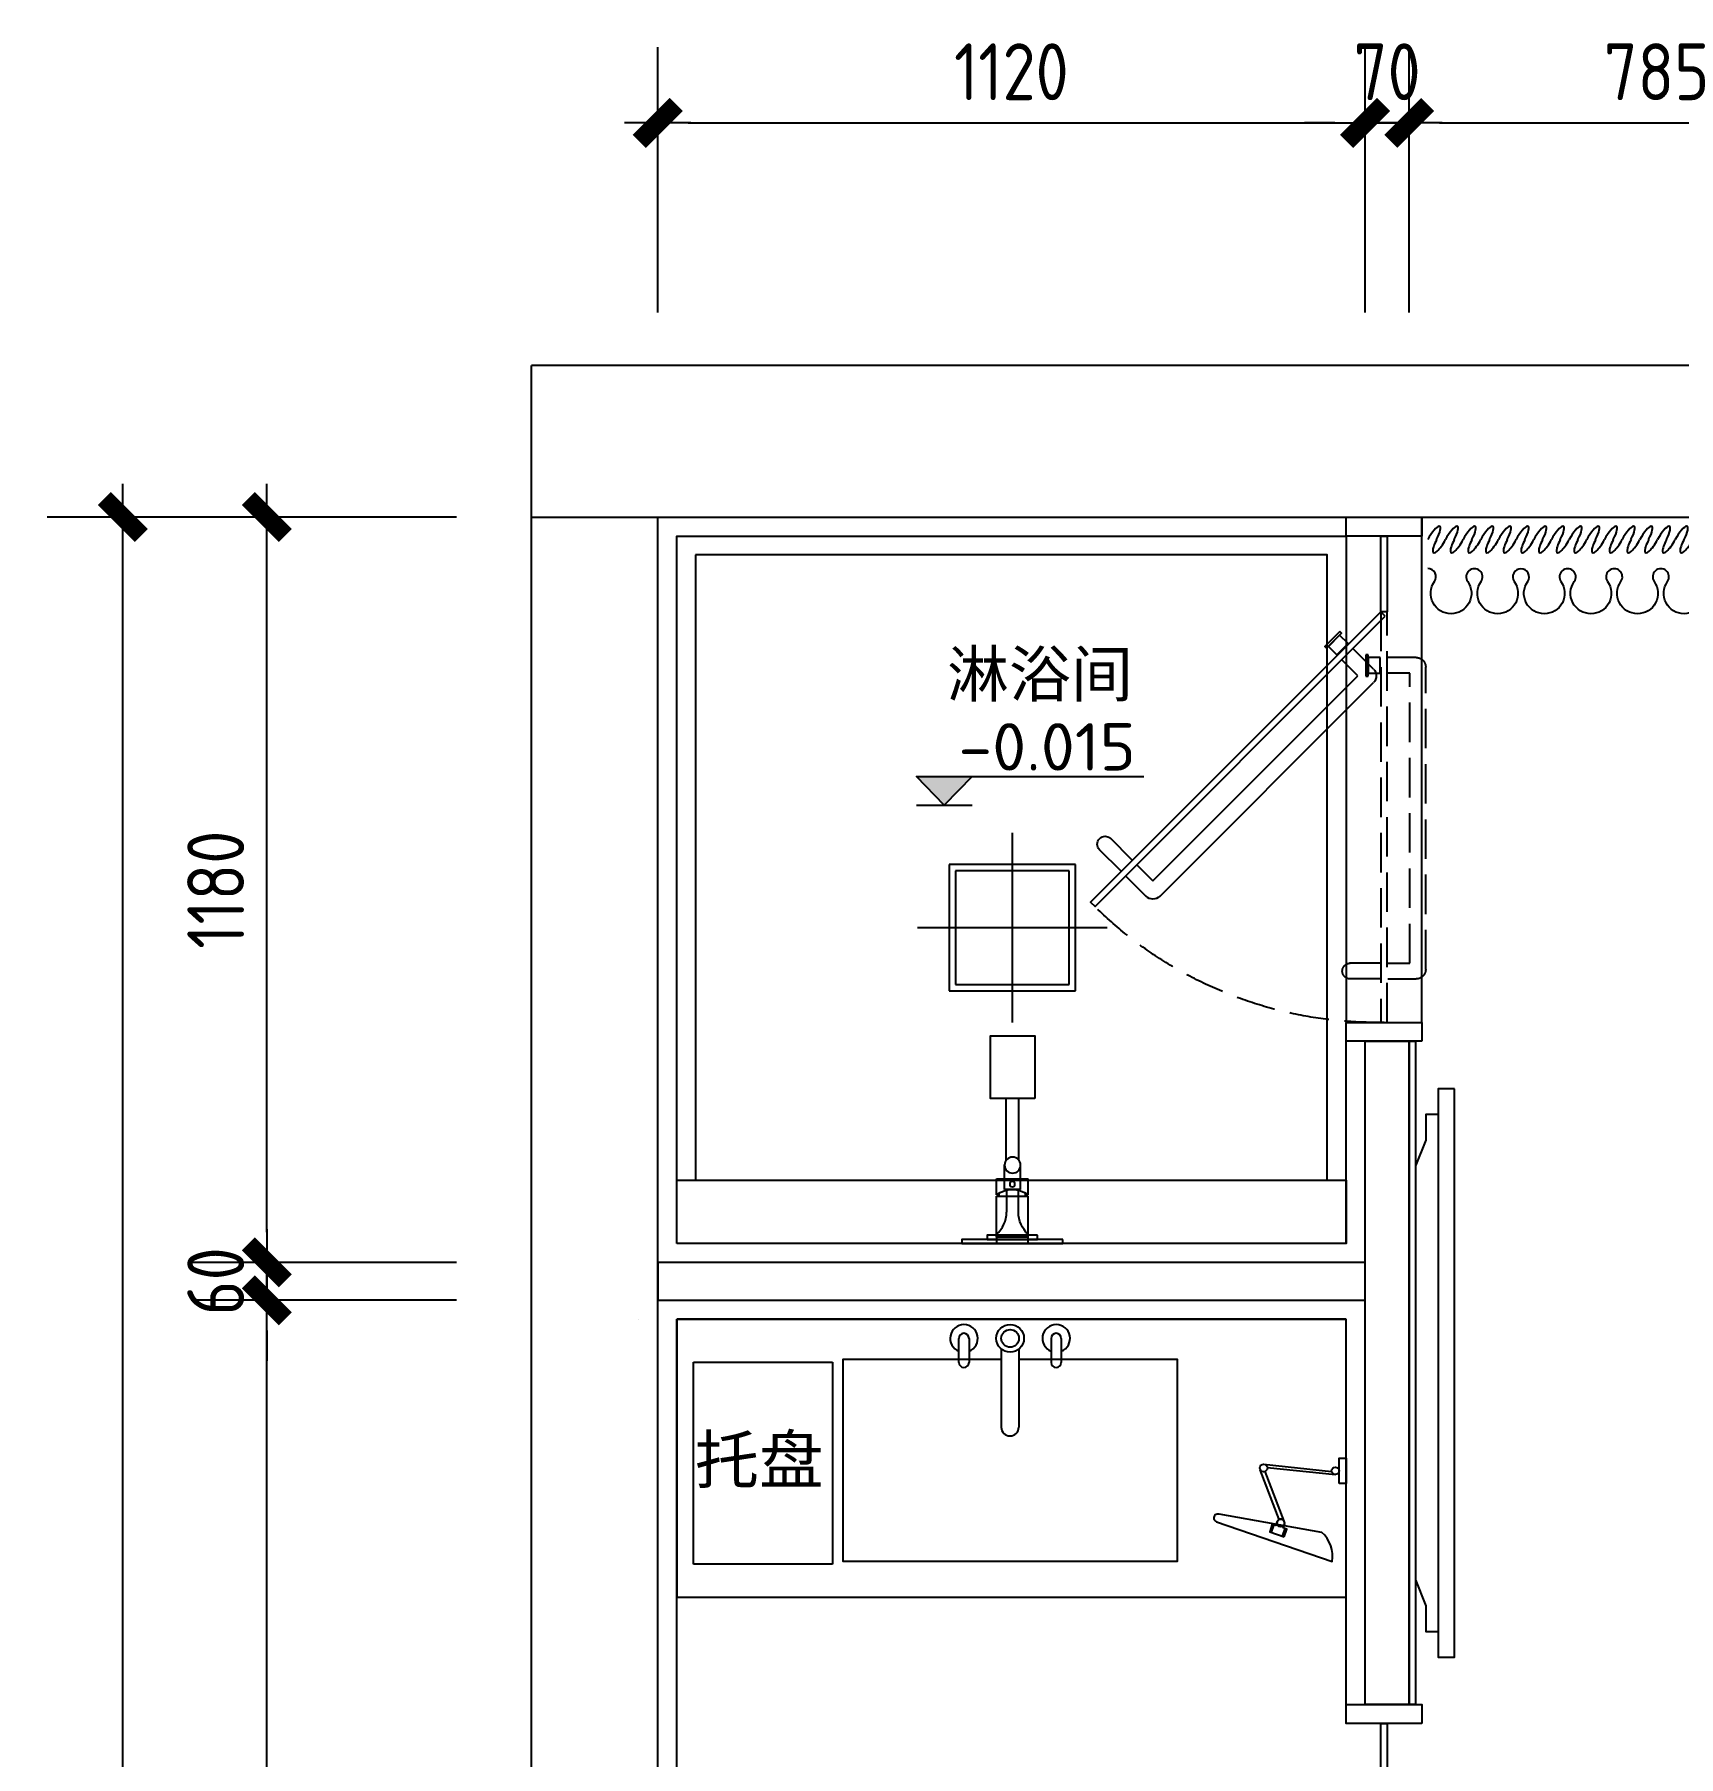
# Model space of a CAD drawing. Header units: inches. Extents: x 193953 to 255442, y -114891 to -62384.
# Drawn here: x 198144 to 200747, y -70574 to -67847 of the extents above; entities that cross this region are included whole.
import ezdxf
from ezdxf.enums import TextEntityAlignment as Align

# ---------------------------------------------------------------- set-up
doc = ezdxf.new("R2010")
doc.units = ezdxf.units.IN
doc.header["$LTSCALE"] = 500
doc.header["$MEASUREMENT"] = 0
for name, pattern in [('DASH', [0.35, 0.25, -0.1]), ('DOM-虚线', [0.35, 0.25, -0.1]), ('HIDDEN', [0.375, 0.25, -0.125, 0, 0]), ('家具平面底图$0$DOM-虚线', [0.35, 0.25, -0.1]), ('家具平面底图$0$DOM-门开启线', [0.666666, 0.333333, -0.111111, 0.111111, -0.111111])]:
    doc.linetypes.add(name, pattern=pattern)
for name, color, linetype in [('0-墙体', 7, 'Continuous'), ('0-索引文字', 50, 'Continuous'), ('1-家具', 9, 'Continuous'), ('F-洁具-DOM', 1, 'Continuous'), ('F-洁具厨具(0.25)-DOM', 31, 'Continuous'), ('F-窗帘(0.12)-DOM', 120, 'Continuous'), ('G-建筑窗线 、玻璃隔断', 2, 'Continuous'), ('G-新增隔墙', 33, 'Continuous'), ('G-装饰造型轮廓线、电气提示线', 3, 'Continuous'), ('P-平面固定家具', 30, 'Continuous'), ('P-平面楼梯线', 2, 'Continuous'), ('P-平面洁具及配件（地格图不显示）', 1, 'Continuous'), ('P-平面活动家具', 1, 'Continuous'), ('P-平面门', 2, 'Continuous')]:
    doc.layers.add(name, color=color, linetype=linetype)
doc.styles.add('DOM-romans.shx', font='dim.shx')
doc.dimstyles.new('DOM_DIM_1 80', dxfattribs={"dimscale": 60, "dimtxt": 1.5, "dimasz": 0.8, "dimexe": 2, "dimexo": 1.5, "dimgap": 0.6, "dimtad": 1, "dimdec": 0, "dimrnd": 5, "dimzin": 12, "dimdsep": 46, "dimtxsty": 'DOM-romans.shx', "dimblk": 'DOM_Dimension_Tick', "dimcen": 0.125, "dimclrd": 44, "dimclre": 44, "dimclrt": 50, "dimadec": 0, "dimazin": 0, "dimtfac": 1, "dimtdec": 0, "dimtix": 1, "dimtmove": 2, "dimatfit": 3, "dimldrblk": 'DOM_Leader_Arrow', "dimfxl": 0, "dimtvp": 1, "dimtolj": 1, "dimtzin": 0, "dimarcsym": 0})

# ---------------------------------------------------------------- blocks, each defined once
blk = doc.blocks.new('dfew333233eeeeeewe')
at = {"color": 8, "linetype": 'DASH', "ltscale": 0.5}
for p, q in [((-61, -576.1), (-61, -97.5)), ((-36, -566.3), (-36, -107.3)), ((-1, -566.3), (-36, -566.3)), ((11, -566.3), (59.4, -566.3)), ((-1, -591.3), (-45.8, -591.3))]:
    blk.add_line(p, q, dxfattribs=at)
blk.add_lwpolyline([(0, -10), (10, -10), (10, -660), (0, -660)], close=True, dxfattribs=at)
blk.add_lwpolyline([(11, -591.3), (58.5, -591.3)], dxfattribs=at)
for centre, radius, start, end in [((17.2, -27.8), 632.3, 268.892, 315.2265), ((58.5, -578.8), 12.5, 269.9499, 88.5151), ((-45.8, -576.1), 15.2, 180, 270)]:
    blk.add_arc(centre, radius, start, end, dxfattribs=at)
at = {"layer": 'P-平面门', "color": 1}
for p, q in [((21.7, -100.6), (53.4, -68.9)), ((46.3, -111.3), (71, -86.6)), ((360.1, -460.5), (21.7, -122.1)), ((370.8, -435.9), (46.3, -111.3)), ((404.1, -402.6), (438.3, -368.4)), ((395.6, -411.1), (370.8, -435.9)), ((413.3, -428.8), (381.6, -460.5))]:
    blk.add_line(p, q, dxfattribs=at)
at = {"layer": 'P-平面门', "color": 8, "linetype": 'HIDDEN', "ltscale": 4}
for p, q in [((-45.8, -82.3), (-1, -82.3)), ((-36, -107.3), (-1, -107.3))]:
    blk.add_line(p, q, dxfattribs=at)
at = {"layer": 'P-平面门', "color": 1}
for points in [[(2.9, -17.1), (10, -10), (469.6, -469.6), (462.5, -476.7)], [(92.9, -64.7), (79.5, -78.1), (61.8, -60.4), (75.3, -47)], [(75, -41), (98.9, -64.9), (96.1, -67.8), (72.2, -43.9)]]:
    blk.add_lwpolyline(points, close=True, dxfattribs=at)
at = {"layer": 'P-平面门', "color": 8, "linetype": 'HIDDEN', "ltscale": 4}
for points in [[(34, -77.9), (34, -111.7), (30, -111.7), (30, -77.9)], [(30, -107.3), (11, -107.3), (11, -82.3), (30, -82.3)]]:
    blk.add_lwpolyline(points, close=True, dxfattribs=at)
at = {"layer": 'P-平面门', "color": 1}
blk.add_lwpolyline([(421.7, -420.3), (455.3, -386.8)], dxfattribs=at)
at = {"layer": 'P-平面门', "color": 8, "linetype": 'HIDDEN', "ltscale": 4}
blk.add_arc((-45.8, -97.5), 15.2, 90, 180, dxfattribs=at)
at = {"layer": 'P-平面门', "color": 1}
for centre, radius, start, end in [((32.4, -111.3), 15.2, 135, 225), ((446.5, -377.9), 12.5, 314.9499, 133.5151), ((370.8, -449.7), 15.2, 225, 315)]:
    blk.add_arc(centre, radius, start, end, dxfattribs=at)
blk = doc.blocks.new('A$C233A2709')
at = {"layer": 'P-平面洁具及配件（地格图不显示）', "ltscale": 10}
for p, q in [((-10.6, -130.9), (0.8, -22.9)), ((-5.5, -124.8), (6, -16.8)), ((84.6, -97.8), (90.3, -99.8)), ((103.5, -100.6), (91.5, -96.5)), ((80.7, -109.2), (86.4, -111.1)), ((85.2, -114.5), (97.2, -118.6))]:
    blk.add_line(p, q, dxfattribs=at)
at = {"layer": 'P-平面洁具及配件（地格图不显示）', "ltscale": 10, "extrusion": (-1.06054e-16, -6.12303e-17, -1)}
for p, q in [((77.1, -105.8), (-1.7, -136)), ((79.7, -98.2), (0.9, -128.4))]:
    blk.add_line(p, q, dxfattribs=at)
at = {"layer": 'P-平面洁具及配件（地格图不显示）', "ltscale": 10}
blk.add_lwpolyline([(20, -11), (-20, -11), (-20, 0), (20, 0)], close=True, dxfattribs=at)
for points in [[(97.4, -38.2), (68.7, -201, 1), (80.5, -205.1), (143.8, -22.3, 0.254586)], [(104.3, -98.2), (92.3, -94.1), (90.3, -99.8), (84.6, -97.8, 1), (80.7, -109.2), (86.4, -111.1), (84.4, -116.9), (96.4, -121)]]:
    blk.add_lwpolyline(points, format="xyb", close=True, dxfattribs=at)
for centre in [(0, -17), (82.7, -103.5), (-4.6, -130.7)]:
    blk.add_circle(centre, 6, dxfattribs=at)
blk = doc.blocks.new('A$C8602a97d')
at = {"color": 2, "ltscale": 0.5}
for p, q in [((-14, -123.6), (-14, 0)), ((14, -123.8), (14, 0))]:
    blk.add_line(p, q, dxfattribs=at)
at = {"color": 2}
for p, q in [((-81.3, -102.5), (-81.3, -140.5)), ((-65.2, -140.5), (-65.2, -102.5)), ((64.9, -140.5), (64.9, -102.5)), ((81, -102.5), (81, -140.5))]:
    blk.add_line(p, q, dxfattribs=at)
blk.add_circle((-0.2, -140.5), 21.9, dxfattribs=at)
at = {"color": 8}
blk.add_circle((-0.2, -140.5), 14, dxfattribs=at)
at = {"color": 2, "ltscale": 0.5}
blk.add_arc((0, 0), 14, 0, 180, dxfattribs=at)
at = {"color": 2}
for centre, radius, start, end in [((-73.2, -102.5), 8.06, 0, 180), ((72.9, -102.5), 8.06, 0, 180), ((-73.2, -140.5), 21.9, 111.6329, 68.3671), ((72.9, -140.5), 21.9, 111.6329, 68.3671), ((-73.2, -140.5), 8.06, 180, 0), ((72.9, -140.5), 8.06, 180, 0)]:
    blk.add_arc(centre, radius, start, end, dxfattribs=at)
blk = doc.blocks.new('家具平面底图$0$A$C3001446E')
at = {"color": 8, "linetype": '家具平面底图$0$DOM-门开启线', "ltscale": 100}
for p, q in [((-500, 150), (-500, -150)), ((-350, 0), (-650, 0))]:
    blk.add_line(p, q, dxfattribs=at)
at = {"color": 250}
for p, q in [((-131.9, 9.6), (-229.4, 9.6)), ((-85.6, 12.4), (-124.2, 12.4)), ((-85.6, -13.1), (-85.6, 12.4)), ((-85.6, -9.7), (-85.6, 9)), ((-85.6, 9), (-49.5, 9)), ((-131.9, -10.4), (-229.4, -10.4)), ((-85.6, -13.1), (-124.2, -13.1)), ((0, -25), (-5.9, -25))]:
    blk.add_line(p, q, dxfattribs=at)
for p, q in [((-102.2, 25, 0), (-102.2, -25, 0)), ((-77.2, 25, 0), (-102.2, 25, 0)), ((-74.7, 20.8, 0), (-79.9, 20.8, 0)), ((-77.2, 25, 0), (-77.2, 20.8, 0)), ((-13, 25, 0), (-74.7, 25, 0)), ((-77.2, -25, 0), (-102.2, -25, 0)), ((-74.7, -20.8, 0), (-79.9, -20.8, 0)), ((-77.2, -20.8, 0), (-77.2, -25, 0)), ((-13, -25, 0), (-74.7, -25, 0))]:
    blk.add_line(p, q)
at = {"color": 8}
blk.add_line((-74.7, 25, 0), (-74.7, -25, 0), dxfattribs=at)
at = {"linetype": '家具平面底图$0$DOM-虚线', "ltscale": 100}
blk.add_lwpolyline([(-600, -100), (-600, 100), (-400, 100), (-400, -100)], close=True, dxfattribs=at)
at = {"color": 8, "linetype": '家具平面底图$0$DOM-虚线', "ltscale": 100}
blk.add_lwpolyline([(-590, -90), (-590, 90), (-410, 90), (-410, -90)], close=True, dxfattribs=at)
for points in [[(-6.5, -80), (-6.5, 80), (0, 80), (0, -80)], [(-13, -40), (-13, 40), (-6.5, 40), (-6.5, -40)]]:
    blk.add_lwpolyline(points, close=True)
at = {"color": 250}
for points in [[(-229.4, -35.4), (-229.4, 34.6), (-328.7, 34.6), (-328.7, -35.4)], [(0, -25), (-9.8, -25), (-9.8, 25), (0, 25)]]:
    blk.add_lwpolyline(points, close=True, dxfattribs=at)
for points in [[(-9.8, 25), (-14.6, 25, -0.211273), (-49.5, 9, -0.201002)], [(-9.8, -25), (-14.6, -25, 0.210081), (-49.1, -9.7), (-85.6, -9.7)]]:
    blk.add_lwpolyline(points, format="xyb", dxfattribs=at)
blk.add_circle((-124, -0.4), 12.7, dxfattribs=at)
at = {"color": 8}
blk.add_circle((-93.8, 0), 4.17, dxfattribs=at)
blk.add_arc((-43.8, 0, 0), 41.7, 143.1301, 216.8699, dxfattribs=at)
blk = doc.blocks.new('A$C66BB428B')
at = {"layer": '1-家具', "color": 8, "linetype": 'Continuous', "extrusion": (-7.20775e-09, -7.8297e-09, 1), "elevation": 0.6}
blk.add_lwpolyline([(884.8, -143.9), (910.5, -143.9), (910.5, -1043.9), (884.8, -1043.9)], close=True, dxfattribs=at)
blk.add_lwpolyline([(910.5, -184.6), (930, -184.6), (930, -225.3), (946.3, -266), (946.3, -921.7), (930, -962.4), (930, -1003.1), (910.5, -1003.1)], dxfattribs=at)
blk = doc.blocks.new('DOM_Dimension_Tick')
at = {"color": 0, "linetype": 'ByBlock'}
for p, q in [((-1.091, 0), (0, 0)), ((0, 0), (1.091, 0))]:
    blk.add_line(p, q, dxfattribs=at)
at = {"color": 0, "linetype": 'Continuous', "const_width": 0.608}
blk.add_lwpolyline([(-0.61, -0.61), (0.61, 0.61)], dxfattribs=at)
blk = doc.blocks.new('*D283')
at = {"color": 44, "lineweight": -2, "transparency": 16777216}
for p, q in [((198812, -69851.5), (198392, -69851.5)), ((198512, -71863.5), (198512, -69899.5)), ((198812, -71911.5), (198392, -71911.5))]:
    blk.add_line(p, q, dxfattribs=at)
at = {"layer": 'Defpoints', "color": 0, "transparency": 16777216}
for p in [(198512, -69851.5), (199130.9, -69851.5), (199130.9, -71911.5)]:
    blk.add_point(p, dxfattribs=at)
at = {"color": 44, "lineweight": -2, "transparency": 16777216, "xscale": 48, "yscale": 48, "zscale": 48}
for p, rotation in [((198512, -69851.5), 90), ((198512, -71911.5), 270)]:
    blk.add_blockref('DOM_Dimension_Tick', p, dxfattribs=dict(at, rotation=rotation))
at = {"color": 50, "transparency": 16777216, "insert": (198431, -70881.5), "char_height": 90, "attachment_point": 5, "rotation": 90, "style": 'DOM-romans.shx'}
blk.add_mtext('\\A1;2060', dxfattribs=at)
blk = doc.blocks.new('DOM_Leader_Arrow')
at = {"color": 0, "linetype": 'ByBlock'}
blk.add_line((0, 0), (-1.5, 0), dxfattribs=at)
for points in [[(-1.288, 1.003), (-0.895, 1.278), (-0.36, 0), (0, 0)], [(-1.288, -1.003), (-0.895, -1.278), (-0.36, 0), (0, 0)]]:
    blk.add_solid(points, dxfattribs=at)
blk = doc.blocks.new('*D284')
at = {"color": 44, "lineweight": -2, "transparency": 16777216}
for p, q in [((198512, -69743.5), (198512, -69695.5)), ((198812, -69791.5), (198392, -69791.5)), ((198512, -69851.5), (198512, -69791.5)), ((198812, -69851.5), (198392, -69851.5)), ((198512, -69899.5), (198512, -69947.5))]:
    blk.add_line(p, q, dxfattribs=at)
at = {"layer": 'Defpoints', "color": 0, "transparency": 16777216}
for p in [(198512, -69791.5), (199130.9, -69791.5), (199130.9, -69851.5)]:
    blk.add_point(p, dxfattribs=at)
at = {"color": 44, "lineweight": -2, "transparency": 16777216, "xscale": 48, "yscale": 48, "zscale": 48}
for p, rotation in [((198512, -69791.5), 270), ((198512, -69851.5), 90)]:
    blk.add_blockref('DOM_Dimension_Tick', p, dxfattribs=dict(at, rotation=rotation))
at = {"color": 50, "transparency": 16777216, "insert": (198431, -69821.5), "char_height": 90, "attachment_point": 5, "rotation": 90, "style": 'DOM-romans.shx'}
blk.add_mtext('\\A1;60', dxfattribs=at)
blk = doc.blocks.new('*D285')
at = {"color": 44, "lineweight": -2, "transparency": 16777216}
for p, q in [((198812, -68611.5), (198392, -68611.5)), ((198512, -69743.5), (198512, -68659.5)), ((198812, -69791.5), (198392, -69791.5))]:
    blk.add_line(p, q, dxfattribs=at)
at = {"layer": 'Defpoints', "color": 0, "transparency": 16777216}
for p in [(198512, -68611.5), (199130.9, -68611.5), (199130.9, -69791.5)]:
    blk.add_point(p, dxfattribs=at)
at = {"color": 44, "lineweight": -2, "transparency": 16777216, "xscale": 48, "yscale": 48, "zscale": 48}
for p, rotation in [((198512, -68611.5), 90), ((198512, -69791.5), 270)]:
    blk.add_blockref('DOM_Dimension_Tick', p, dxfattribs=dict(at, rotation=rotation))
at = {"color": 50, "transparency": 16777216, "insert": (198431, -69201.5), "char_height": 90, "attachment_point": 5, "rotation": 90, "style": 'DOM-romans.shx'}
blk.add_mtext('\\A1;1180', dxfattribs=at)
blk = doc.blocks.new('*D286')
at = {"color": 44, "lineweight": -2, "transparency": 16777216}
for p, q in [((198584, -68611.5), (198164, -68611.5)), ((198284, -72743.5), (198284, -68659.5)), ((198584, -72791.5), (198164, -72791.5))]:
    blk.add_line(p, q, dxfattribs=at)
at = {"layer": 'Defpoints', "color": 0, "transparency": 16777216}
for p in [(198284, -68611.5), (199130.9, -68611.5), (199130.9, -72791.5)]:
    blk.add_point(p, dxfattribs=at)
at = {"color": 44, "lineweight": -2, "transparency": 16777216, "xscale": 48, "yscale": 48, "zscale": 48}
for p, rotation in [((198284, -68611.5), 90), ((198284, -72791.5), 270)]:
    blk.add_blockref('DOM_Dimension_Tick', p, dxfattribs=dict(at, rotation=rotation))
at = {"color": 50, "transparency": 16777216, "insert": (198203, -70701.5), "char_height": 90, "attachment_point": 5, "rotation": 90, "style": 'DOM-romans.shx'}
blk.add_mtext('\\A1;4180', dxfattribs=at)
blk = doc.blocks.new('*D294')
at = {"color": 44, "lineweight": -2, "transparency": 16777216}
for p, q in [((199130.9, -68287.5), (199130.9, -67867.5)), ((200250.9, -68287.5), (200250.9, -67867.5)), ((199178.9, -67987.5), (200202.9, -67987.5))]:
    blk.add_line(p, q, dxfattribs=at)
at = {"layer": 'Defpoints', "color": 0, "transparency": 16777216}
for p in [(200250.9, -67987.5), (199130.9, -68611.5), (200250.9, -69441.5)]:
    blk.add_point(p, dxfattribs=at)
at = {"color": 44, "lineweight": -2, "transparency": 16777216, "xscale": 48, "yscale": 48, "zscale": 48, "rotation": 180}
blk.add_blockref('DOM_Dimension_Tick', (199130.9, -67987.5), dxfattribs=at)
at = {"color": 44, "lineweight": -2, "transparency": 16777216, "xscale": 48, "yscale": 48, "zscale": 48}
blk.add_blockref('DOM_Dimension_Tick', (200250.9, -67987.5), dxfattribs=at)
at = {"color": 50, "transparency": 16777216, "insert": (199690.9, -67906.5), "char_height": 90, "attachment_point": 5, "style": 'DOM-romans.shx'}
blk.add_mtext('\\A1;1120', dxfattribs=at)
blk = doc.blocks.new('*D295')
at = {"color": 44, "lineweight": -2, "transparency": 16777216}
for p, q in [((200250.9, -68287.5), (200250.9, -67867.5)), ((200320.9, -68287.5), (200320.9, -67867.5)), ((200202.9, -67987.5), (200154.9, -67987.5)), ((200250.9, -67987.5), (200320.9, -67987.5)), ((200368.9, -67987.5), (200416.9, -67987.5))]:
    blk.add_line(p, q, dxfattribs=at)
at = {"layer": 'Defpoints', "color": 0, "transparency": 16777216}
for p in [(200320.9, -67987.5), (200250.9, -69441.5), (200320.9, -69674.5)]:
    blk.add_point(p, dxfattribs=at)
at = {"color": 44, "lineweight": -2, "transparency": 16777216, "xscale": 48, "yscale": 48, "zscale": 48}
blk.add_blockref('DOM_Dimension_Tick', (200250.9, -67987.5), dxfattribs=at)
at = {"color": 44, "lineweight": -2, "transparency": 16777216, "xscale": 48, "yscale": 48, "zscale": 48, "rotation": 180}
blk.add_blockref('DOM_Dimension_Tick', (200320.9, -67987.5), dxfattribs=at)
at = {"color": 50, "transparency": 16777216, "insert": (200285.9, -67906.5), "char_height": 90, "attachment_point": 5, "style": 'DOM-romans.shx'}
blk.add_mtext('\\A1;70', dxfattribs=at)
blk = doc.blocks.new('*D296')
at = {"color": 44, "lineweight": -2, "transparency": 16777216}
for p, q in [((200320.9, -68287.5), (200320.9, -67867.5)), ((201104.1, -68287.5), (201104.1, -67867.5)), ((200368.9, -67987.5), (201056.1, -67987.5))]:
    blk.add_line(p, q, dxfattribs=at)
at = {"layer": 'Defpoints', "color": 0, "transparency": 16777216}
for p in [(201104.1, -67987.5), (201104.1, -68611.5), (200320.9, -69674.5)]:
    blk.add_point(p, dxfattribs=at)
at = {"color": 44, "lineweight": -2, "transparency": 16777216, "xscale": 48, "yscale": 48, "zscale": 48, "rotation": 180}
blk.add_blockref('DOM_Dimension_Tick', (200320.9, -67987.5), dxfattribs=at)
at = {"color": 44, "lineweight": -2, "transparency": 16777216, "xscale": 48, "yscale": 48, "zscale": 48}
blk.add_blockref('DOM_Dimension_Tick', (201104.1, -67987.5), dxfattribs=at)
at = {"color": 50, "transparency": 16777216, "insert": (200712.5, -67906.5), "char_height": 90, "attachment_point": 5, "style": 'DOM-romans.shx'}
blk.add_mtext('\\A1;785', dxfattribs=at)
blk = doc.blocks.new('DOM-平面标高符号')
blk.add_hatch(color=256).paths.add_polyline_path([(1.469, 1.5), (0, 0), (-1.469, 1.5)])
at = {"color": 150}
for p, q in [((-1.469, 1.5), (10.531, 1.5)), ((-1.469, 0), (1.469, 0))]:
    blk.add_line(p, q, dxfattribs=at)
blk.add_lwpolyline([(1.469, 1.5), (0, 0), (-1.469, 1.5)], close=True, dxfattribs=at)
at = {"style": 'DOM-romans.shx', "width": 0.444477}
blk.add_attdef('ELEV', text='', height=2.5, dxfattribs=at).set_placement((0.749, 1.823), (10.115, 1.823), align=Align.FIT)
blk = doc.blocks.new('A$C508ebef2')
at = {"color": 50, "insert": (10.9, 6.9), "char_height": 74.7, "attachment_point": 5, "style": 'DOM-romans.shx'}
blk.add_mtext('\\A1;{\\fSimSun|b0|i0|c134|p2;托盘}', dxfattribs=at)
blk = doc.blocks.new('布帘及纱帘平面-DW')
at = {"layer": 'F-窗帘(0.12)-DOM', "color": 1, "linetype": 'Continuous'}
for p, q in [((-515.2, -32791.5), (-578.7, -32743.6)), ((-670, -32791.5), (-515.2, -32791.5)), ((-637.2, -32837.5), (-441.5, -32837.5))]:
    blk.add_line(p, q, dxfattribs=at)
at = {"layer": 'F-窗帘(0.12)-DOM', "color": 1, "linetype": 'Continuous', "flags": 128}
for points in [[(-965.3, -32791.5, -0.608416), (-975.9, -32771.1, 0.608416), (-1002.2, -32720.2, 0.608416), (-1028.5, -32771.1, -1.932003), (-1049.7, -32771.1, 0.608416), (-1076, -32720.3, 0.608416), (-1102.3, -32771.1, -0.608485), (-1112.9, -32791.6, -0.608485)], [(-670, -32791.5, -0.608416), (-680.6, -32771.1, 0.608416), (-707, -32720.2, 0.608416), (-733.3, -32771.1, -1.932003), (-754.4, -32771.1, 0.608416), (-780.8, -32720.2, 0.608416), (-807.1, -32771.1, -1.932003), (-828.2, -32771.1, 0.608416), (-854.6, -32720.2, 0.608416), (-880.9, -32771.1, -1.932003), (-902, -32771.1, 0.608416), (-928.4, -32720.2, 0.608416), (-954.7, -32771.1, -0.608416), (-965.3, -32791.5, 0.608416)]]:
    blk.add_lwpolyline(points, format="xyb", dxfattribs=at)
at = {"layer": 'F-窗帘(0.12)-DOM', "color": 1, "linetype": 'Continuous'}
for points in [[(-578.7, -32743.6), (-588, -32758.8), (-515.2, -32791.5)], [(-441.5, -32837.5), (-461.9, -32824.2), (-466.2, -32828.4), (-441.5, -32837.5)], [(-441.5, -32837.5), (-461.9, -32850.9), (-466.2, -32846.6), (-441.5, -32837.5)]]:
    blk.add_lwpolyline(points, dxfattribs=at)
at = {"layer": 'F-窗帘(0.12)-DOM', "color": 1, "linetype": 'Continuous', "extrusion": (0, 0, -1)}
for centre, start_param, end_param in [((-1091.9, -32837.6), -1.424879, 1.716714), ((-1063.9, -32837.6), -1.424879, 1.716714), ((-1036, -32837.6), -1.424879, 1.716714), ((-1008, -32837.6), -1.424879, 1.716714), ((-980, -32837.6), -1.424879, 1.716714), ((-952, -32837.6), -1.424879, 1.716714), ((-924, -32837.6), -1.424879, 1.716714), ((-896, -32837.6), -1.424879, 1.716714), ((-868.1, -32837.6), -1.424879, 1.716714), ((-840.1, -32837.6), -1.424879, 1.716714), ((-812.1, -32837.6), -1.424879, 1.716714), ((-784.1, -32837.6), -1.424879, 1.716714), ((-756.1, -32837.6), -1.424879, 1.716714), ((-728.1, -32837.6), -1.424879, 1.716714), ((-700.2, -32837.6), -1.424879, 1.716714), ((-672.2, -32837.6), -1.424879, 1.716714), ((-644.2, -32837.5), -1.424879, 1.716714), ((-1105.9, -32837.6), 1.716714, 4.858306), ((-1077.9, -32837.6), 1.716714, 4.858306), ((-1049.9, -32837.6), 1.716714, 4.858306), ((-1022, -32837.6), 1.716714, 4.858306), ((-994, -32837.6), 1.716714, 4.858306), ((-966, -32837.6), 1.716714, 4.858306), ((-938, -32837.6), 1.716714, 4.858306), ((-910, -32837.6), 1.716714, 4.858306), ((-882, -32837.6), 1.716714, 4.858306), ((-854.1, -32837.6), 1.716714, 4.858306), ((-826.1, -32837.6), 1.716714, 4.858306), ((-798.1, -32837.6), 1.716714, 4.858306), ((-770.1, -32837.6), 1.716714, 4.858306), ((-742.1, -32837.6), 1.716714, 4.858306), ((-714.1, -32837.6), 1.716714, 4.858306), ((-686.2, -32837.6), 1.716714, 4.858306), ((-658.2, -32837.6), 1.716714, 4.858306)]:
    blk.add_ellipse(centre, major_axis=(-12, 20.8), ratio=0.254545, start_param=start_param, end_param=end_param, dxfattribs=at)
blk = doc.blocks.new('A$Cc65caf1e')
at = {"layer": 'F-窗帘(0.12)-DOM', "color": 8, "rotation": 90}
blk.add_blockref('布帘及纱帘平面-DW', (-32857.8, 1097.2), dxfattribs=at)

msp = doc.modelspace()

# ---------------------------------------------------------------- linework, layer by layer
at = {"color": 8}
for points in [[(199190.9, -68671.5), (199190.9, -69661.5), (200190.9, -69661.5), (200190.9, -68671.5)], [(199160.9, -69761.5), (199160.9, -69661.5), (200220.9, -69661.5), (200220.9, -69761.5)]]:
    msp.add_lwpolyline(points, close=True, dxfattribs=at)
at = {"color": 2}
msp.add_lwpolyline([(199674.7, -69945.4), (199423.8, -69945.4), (199423.8, -70264.7), (199953.8, -70264.7), (199953.8, -69945.4), (199702.7, -69945.4)], dxfattribs=at)
at = {"layer": '0-墙体', "color": 4}
for p, q in [((201104.1, -68371.5), (198930.9, -68371.5)), ((198930.9, -68611.5), (198930.9, -68371.5)), ((198930.9, -72991.5), (198930.9, -68611.5)), ((198930.9, -68611.5), (201104.1, -68611.5)), ((199130.9, -72791.5), (199130.9, -68611.5))]:
    msp.add_line(p, q, dxfattribs=at)
msp.add_lwpolyline([(200250.9, -69791.5), (199130.9, -69791.5), (199130.9, -69851.5), (200250.9, -69851.5)], close=True, dxfattribs=at)
at = {"layer": 'F-洁具厨具(0.25)-DOM', "color": 8, "linetype": 'DOM-虚线', "ltscale": 100}
msp.add_lwpolyline([(199187.4, -70269.4), (199187.4, -69949.4), (199407.4, -69949.4), (199407.4, -70269.4)], close=True, dxfattribs=at)
at = {"layer": 'G-建筑窗线 、玻璃隔断', "ltscale": 20}
msp.add_lwpolyline([(200285.9, -68761.5), (200275.9, -68761.5), (200275.9, -68641.5), (200285.9, -68641.5)], close=True, dxfattribs=at)
at = {"layer": 'G-建筑窗线 、玻璃隔断', "color": 1, "ltscale": 20}
msp.add_lwpolyline([(200275.9, -70521.5), (200285.9, -70521.5), (200285.9, -70641.5), (200275.9, -70641.5)], close=True, dxfattribs=at)
at = {"layer": 'G-新增隔墙', "ltscale": 20}
msp.add_lwpolyline([(200320.9, -69441.5), (200320.9, -70491.5), (200250.9, -70491.5), (200250.9, -69441.5)], close=True, dxfattribs=at)
at = {"layer": 'G-装饰造型轮廓线、电气提示线', "ltscale": 20}
msp.add_line((200340.9, -68641.5), (200340.9, -68611.5), dxfattribs=at)
for points in [[(200340.9, -68641.5), (200220.9, -68641.5), (200220.9, -68611.5), (200340.9, -68611.5)], [(200340.9, -69441.5), (200220.9, -69441.5), (200220.9, -69411.5), (200340.9, -69411.5)], [(200330.9, -69441.5), (200330.9, -70491.5), (200320.9, -70491.5), (200320.9, -69441.5)], [(200340.9, -70521.5), (200220.9, -70521.5), (200220.9, -70491.5), (200340.9, -70491.5)]]:
    msp.add_lwpolyline(points, close=True, dxfattribs=at)
for points in [[(199160.9, -69761.5), (199160.9, -68641.5), (200220.9, -68641.5)], [(200220.9, -69761.5), (200220.9, -69411.5), (200340.9, -69411.5)], [(200220.9, -69761.5), (199160.9, -69761.5)], [(199160.9, -69881.5), (200220.9, -69881.5)], [(200330.9, -71881.5), (199160.9, -71881.5), (199160.9, -69881.5)], [(200340.9, -70521.5), (200220.9, -70521.5), (200220.9, -69881.5)]]:
    msp.add_lwpolyline(points, dxfattribs=at)
at = {"layer": 'P-平面固定家具', "ltscale": 14}
msp.add_line((199100.9, -69881.5), (199100.9, -69881.5), dxfattribs=at)
at = {"layer": 'P-平面楼梯线', "color": 250, "ltscale": 20}
for points in [[(200220.9, -68641.5), (200220.9, -69411.5)], [(200340.9, -69411.5), (200340.9, -69411.5), (200340.9, -68641.5)]]:
    msp.add_lwpolyline(points, dxfattribs=at)
at = {"layer": 'P-平面活动家具', "color": 2, "linetype": 'HIDDEN', "ltscale": 14}
msp.add_lwpolyline([(199160.9, -70321.5), (200220.9, -70321.5), (200220.9, -69881.5), (199160.9, -69881.5)], close=True, dxfattribs=at)

# ---------------------------------------------------------------- block references
at = {"color": 4, "xscale": -1, "rotation": 270}
msp.add_blockref('A$Cc65caf1e', (200365.9, -68627), dxfattribs=at)
at = {"color": 6, "rotation": 179.9999999999999}
msp.add_blockref('A$C8602a97d', (199688.7, -70052.3), dxfattribs=at)
at = {"color": 6}
msp.add_blockref('A$C508ebef2', (199280.5, -70114.5), dxfattribs=at)
at = {"layer": '0-索引文字'}
ref = msp.add_blockref('DOM-平面标高符号', (199584.5, -69067.5), dxfattribs=dict(at, xscale=30, yscale=30, zscale=30))
ref.add_attrib('ELEV', '-0.015', dxfattribs={"layer": '0', "height": 75, "style": 'DOM-romans.shx', "width": 0.802779}).set_placement((199607, -69012.8), (199887.9, -69012.8), align=Align.FIT)
at = {"layer": '1-家具', "color": 0, "ltscale": 2, "xscale": -1}
msp.add_blockref('A$C66BB428B', (201277.1, -69372.6, -0.6), dxfattribs=at)
at = {"layer": 'F-洁具-DOM', "xscale": -1, "rotation": 90}
msp.add_blockref('家具平面底图$0$A$C3001446E', (199692.4, -69761.5), dxfattribs=at)
at = {"layer": 'P-平面活动家具', "ltscale": 20, "rotation": 269.9999999999999}
msp.add_blockref('A$C233A2709', (200220.9, -70121.5), dxfattribs=at)
at = {"layer": 'P-平面门', "xscale": -1}
msp.add_blockref('dfew333233eeeeeewe', (200285.9, -68751.5), dxfattribs=at)

# ---------------------------------------------------------------- texts
at = {"color": 50, "insert": (199736, -68864), "char_height": 72, "attachment_point": 5, "style": 'DOM-romans.shx'}
msp.add_mtext('\\A1;{\\fSimSun|b0|i0|c134|p2;淋浴间}', dxfattribs=at)

# ---------------------------------------------------------------- dimensions: what is measured, and where the dimension line sits
at = {"color": 6}
for base, p1, p2, picture, middle in [((200250.9, -67987.5), (199130.9, -68611.5), (200250.9, -69441.5), '*D294', (199690.9, -67906.5)), ((200320.9, -67987.5), (200250.9, -69441.5), (200320.9, -69674.5), '*D295', (200285.9, -67906.5)), ((201104.1, -67987.5), (200320.9, -69674.5), (201104.1, -68611.5), '*D296', (200712.5, -67906.5))]:
    dim = msp.add_linear_dim(base=base, p1=p1, p2=p2, dimstyle='DOM_DIM_1 80', dxfattribs=at)
    dim.commit()
    dim.dimension.update_dxf_attribs({"geometry": picture, "text_midpoint": middle})
for base, p1, p2, picture, middle in [((198284, -68611.5), (199130.9, -72791.5), (199130.9, -68611.5), '*D286', (198203, -70701.5)), ((198512, -68611.5), (199130.9, -69791.5), (199130.9, -68611.5), '*D285', (198431, -69201.5)), ((198512, -69791.5), (199130.9, -69851.5), (199130.9, -69791.5), '*D284', (198431, -69821.5)), ((198512, -69851.5), (199130.9, -71911.5), (199130.9, -69851.5), '*D283', (198431, -70881.5))]:
    dim = msp.add_linear_dim(base=base, p1=p1, p2=p2, angle=90, dimstyle='DOM_DIM_1 80', dxfattribs=at)
    dim.commit()
    dim.dimension.update_dxf_attribs({"geometry": picture, "text_midpoint": middle})

doc.saveas('drawing.dxf')
